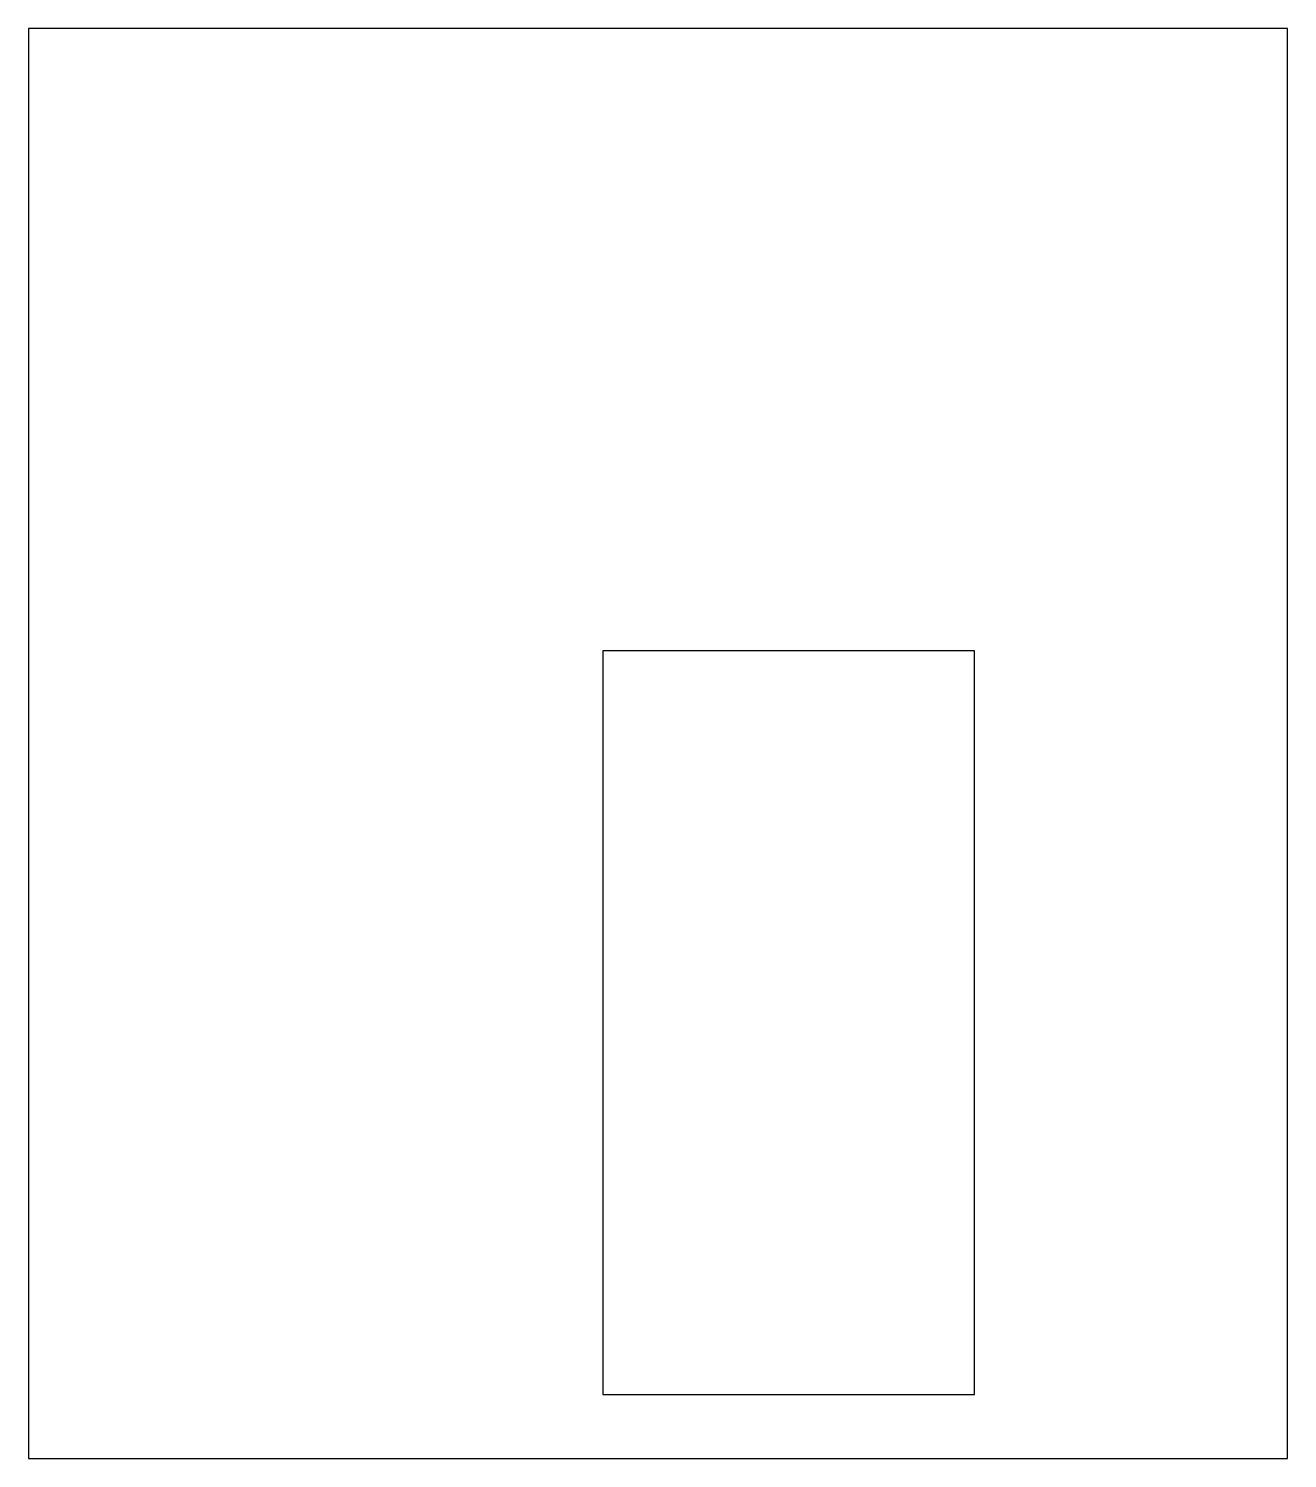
# Model space of a CAD drawing. Header units: millimetres. Extents: x -220 to 220, y -250 to 250.
import ezdxf

# ---------------------------------------------------------------- set-up
doc = ezdxf.new("R2010")
doc.units = ezdxf.units.MM

msp = doc.modelspace()

# ---------------------------------------------------------------- linework, layer by layer
at = {"color": 7, "linetype": 'Continuous', "lineweight": 25}
for p, q in [((-220, 250), (-220, -250)), ((220, 250), (-220, 250)), ((220, -250), (220, 250)), ((-19.34, 32.38), (-19.34, -227.62)), ((110.66, 32.38), (-19.34, 32.38)), ((110.66, -227.62), (110.66, 32.38)), ((-19.34, -227.62), (110.66, -227.62)), ((-220, -250), (220, -250))]:
    msp.add_line(p, q, dxfattribs=at)

doc.saveas('drawing.dxf')
